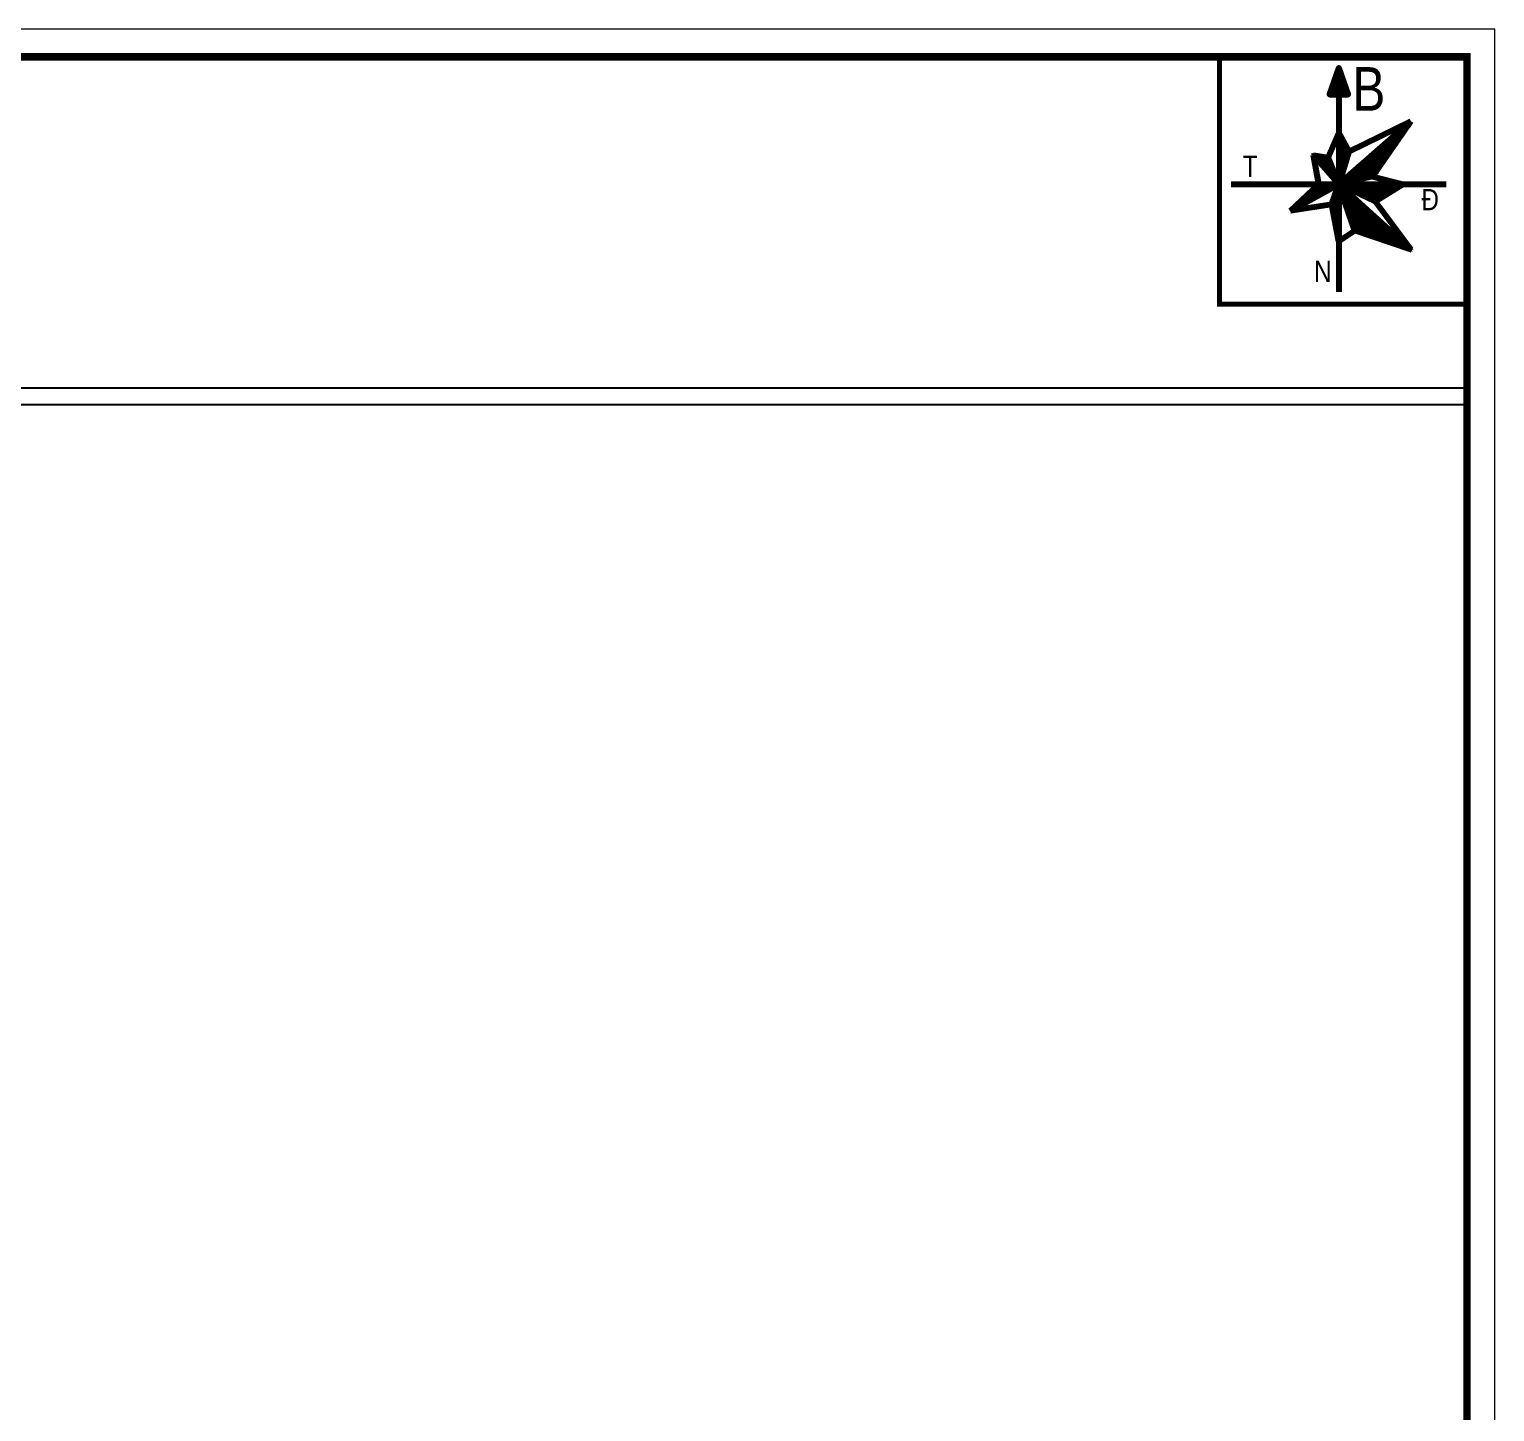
# Model space of a CAD drawing. Header units: inches. Extents: x 496359 to 501064, y 2374078 to 2377203.
# Drawn here: x 497400.4 to 497802.3, y 2376716.4 to 2377095.6 of the extents above; entities that cross this region are included whole.
import ezdxf

# ---------------------------------------------------------------- set-up
doc = ezdxf.new("R2010")
doc.units = ezdxf.units.IN
doc.header["$MEASUREMENT"] = 0
for name, color, linetype, lineweight in [('KHUNG', 5, 'Continuous', 106), ('khung ten QH', 7, 'Continuous', 20), ('Khungbo', 32, 'Continuous', 25)]:
    doc.layers.add(name, color=color, linetype=linetype, lineweight=lineweight)
doc.styles.add('Ten duong', font='', dxfattribs={"width": 0.85})
doc.styles.get('Ten duong').set_extended_font_data('.VnBlackH')
pattern_1 = [(45, (496961.079486, 2376502.723113), (-0.0211678553, 0.0211678553), [])]

msp = doc.modelspace()

# ---------------------------------------------------------------- hatches: boundary and pattern name
at = {"layer": 'KHUNG'}
h = msp.add_hatch(dxfattribs=at)
h.set_pattern_fill('ANSI31', color=150, scale=0.239487, style=0)
h.set_pattern_definition(pattern_1)
h.paths.add_polyline_path([(497759.49, 2377084.99), (497756.95, 2377077.72), (497759.49, 2377077.72), (497762.04, 2377077.72)])
h = msp.add_hatch(dxfattribs=at)
h.set_pattern_fill('ANSI31', color=150, scale=0.239487, style=0)
h.set_pattern_definition(pattern_1)
h.paths.add_polyline_path([(497779.28, 2377070.35), (497759.49, 2377053.09), (497759.49, 2377053.09), (497768.73, 2377055.17)])
h = msp.add_hatch(dxfattribs=at)
h.set_pattern_fill('ANSI31', color=150, scale=0.239487, style=0)
h.set_pattern_definition(pattern_1)
h.paths.add_polyline_path([(497762.22, 2377062.09), (497759.5, 2377067.1), (497759.49, 2377067.09), (497759.49, 2377053.09)])
h = msp.add_hatch(dxfattribs=at)
h.set_pattern_fill('ANSI31', color=150, scale=0.239487, style=0)
h.set_pattern_definition(pattern_1)
h.paths.add_polyline_path([(497756.6, 2377060.43), (497752.53, 2377061.06), (497759.49, 2377053.09)])
h = msp.add_hatch(dxfattribs=at)
h.set_pattern_fill('ANSI31', color=150, scale=0.239487, style=0)
h.set_pattern_definition(pattern_1)
h.paths.add_polyline_path([(497759.49, 2377053.09), (497754.02, 2377053.09), (497746.3, 2377045.82)])
h = msp.add_hatch(dxfattribs=at)
h.set_pattern_fill('ANSI31', color=150, scale=0.239487, style=0)
h.set_pattern_definition(pattern_1)
h.paths.add_polyline_path([(497759.49, 2377053.09), (497757.61, 2377047.56), (497759.49, 2377037.46), (497759.49, 2377037.46)])
h = msp.add_hatch(dxfattribs=at)
h.set_pattern_fill('ANSI31', color=150, scale=0.239487, style=0)
h.set_pattern_definition(pattern_1)
h.paths.add_polyline_path([(497777.13, 2377053.08), (497777.09, 2377053.09), (497759.49, 2377053.09), (497769.46, 2377048.37)])
h = msp.add_hatch(dxfattribs=at)
h.set_pattern_fill('ANSI31', color=150, scale=0.239487, style=0)
h.set_pattern_definition(pattern_1)
h.paths.add_polyline_path([(497779.28, 2377035.16), (497759.49, 2377053.09), (497763.93, 2377040.42)])

# ---------------------------------------------------------------- linework, layer by layer
at = {"color": 0}
for points in [[(497794.67, 2376997.12), (496366.92, 2376997.12)], [(497794.67, 2376992.58), (496366.92, 2376992.58)]]:
    msp.add_lwpolyline(points, dxfattribs=at)
at = {"layer": 'KHUNG', "color": 0}
for p, q in [((497759.49, 2377053.09), (497779.28, 2377070.35)), ((497762.22, 2377062.09), (497779.28, 2377070.35)), ((497779.28, 2377070.35), (497768.73, 2377055.17)), ((497756.6, 2377060.44), (497759.49, 2377067.09)), ((497759.49, 2377067.11), (497762.22, 2377062.09)), ((497754.02, 2377053.09), (497752.53, 2377061.06)), ((497752.53, 2377061.06), (497756.6, 2377060.44)), ((497746.3, 2377045.82), (497754.02, 2377053.09)), ((497768.73, 2377055.17), (497777.09, 2377053.09)), ((497777.14, 2377053.09), (497769.46, 2377048.37)), ((497777.09, 2377053.09), (497777.14, 2377053.09)), ((497769.46, 2377048.37), (497779.28, 2377035.16)), ((497757.61, 2377047.56), (497746.3, 2377045.82)), ((497759.49, 2377037.42), (497757.61, 2377047.56)), ((497763.93, 2377040.42), (497759.49, 2377037.46)), ((497779.28, 2377035.16), (497763.93, 2377040.42))]:
    msp.add_line(p, q, dxfattribs=at)
for points in [[(497759.49, 2377084.99), (497756.95, 2377077.72), (497762.04, 2377077.72)], [(497756.95, 2377077.72), (497759.49, 2377084.99), (497762.04, 2377077.72), (497759.49, 2377077.72)]]:
    msp.add_lwpolyline(points, close=True, dxfattribs=at)
for points in [[(497759.49, 2377077.72), (497759.49, 2377023.61)], [(497752.53, 2377061.06), (497759.49, 2377053.09)], [(497756.6, 2377060.44), (497759.49, 2377053.09)], [(497762.22, 2377062.09), (497759.49, 2377053.09)], [(497730.01, 2377053.09), (497788.97, 2377053.09)], [(497746.3, 2377045.82), (497759.49, 2377053.09)], [(497757.61, 2377047.56), (497759.49, 2377053.09)], [(497768.73, 2377055.17), (497759.49, 2377053.09)], [(497779.28, 2377035.16), (497759.49, 2377053.09)], [(497763.93, 2377040.42), (497759.49, 2377053.09)], [(497769.46, 2377048.37), (497759.49, 2377053.09)]]:
    msp.add_lwpolyline(points, dxfattribs=at)
at = {"layer": 'khung ten QH'}
msp.add_lwpolyline([(496359.34, 2377095.58), (496359.34, 2376074.98), (497802.25, 2376074.98), (497802.25, 2377095.58)], close=True, dxfattribs=at)
at = {"layer": 'Khungbo', "color": 0, "lineweight": 50}
for points, const_width in [([(496366.92, 2377088), (496366.92, 2376082.57), (497794.67, 2376082.57), (497794.67, 2377088)], 2.07), ([(497726.81, 2377020.14), (497794.67, 2377020.14), (497794.67, 2377088), (497726.81, 2377088)], 1.37)]:
    msp.add_lwpolyline(points, close=True, dxfattribs=dict(at, const_width=const_width))

# ---------------------------------------------------------------- texts
at = {"layer": 'KHUNG', "color": 0, "style": 'Ten duong', "width": 0.85}
for s, height, p in [('B', 11.97, (497763.2, 2377073.25)), ('t', 5.83, (497733.19, 2377055.05)), ('®', 5.83, (497782.17, 2377045.95)), ('n', 5.83, (497752.74, 2377026.26))]:
    msp.add_text(s, height=height, dxfattribs=at).set_placement(p)

doc.saveas('drawing.dxf')
